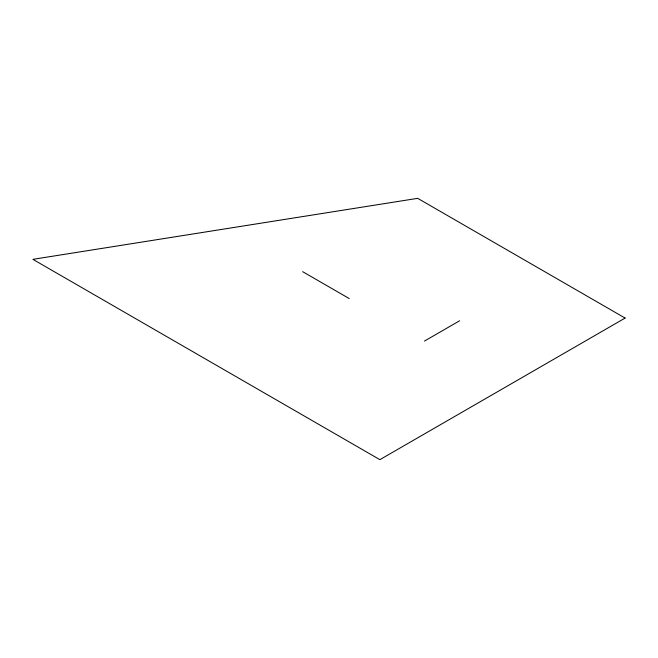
<?xml version="1.0" encoding="UTF-8"?>
<svg xmlns="http://www.w3.org/2000/svg" width="658" height="658" viewBox="0 0 658 658"><rect width="100%" height="100%" fill="white"/><g stroke="black" fill="none" stroke-linecap="round" stroke-linejoin="round"><path stroke-width="0.99" d="M424.476 341.066L459.613 320.775M302.655 271.664L349.209 298.543M625.1 318.077L379.872 459.662L32.9 259.342L417.698 198.338L625.1 318.077"/></g></svg>
